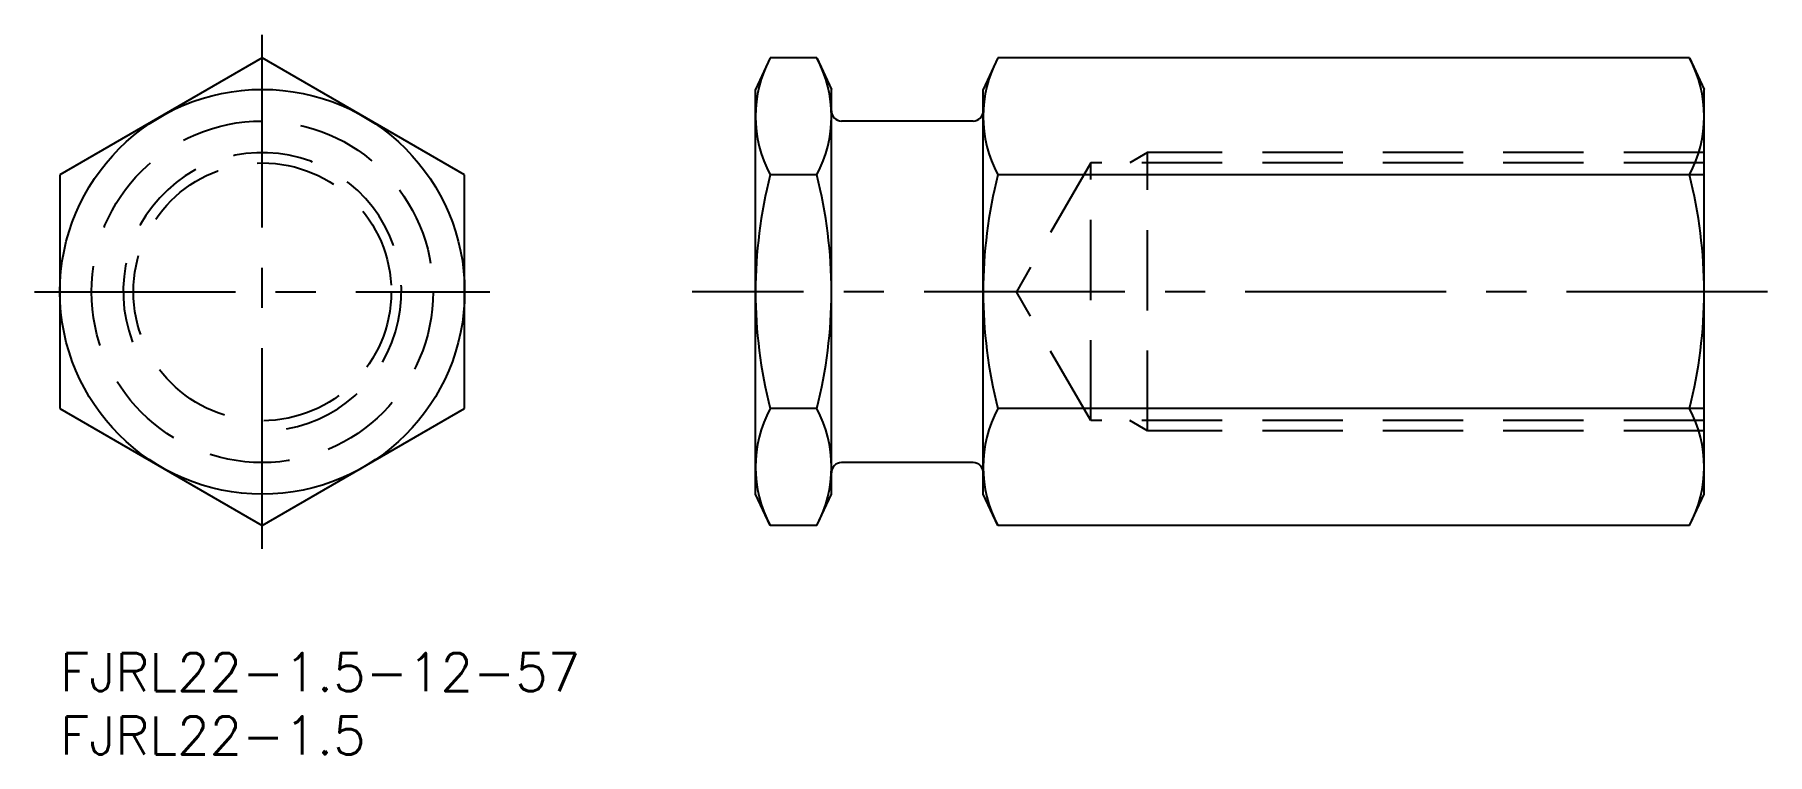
# Model space of a CAD drawing. Extents: x -2 to 135, y -8 to 49.
import ezdxf

# ---------------------------------------------------------------- set-up
doc = ezdxf.new("R2010")
doc.units = 0
doc.header["$LTSCALE"] = 0.5
doc.linetypes.add('CENTER', pattern=[50.8, 31.75, -6.35, 6.35, -6.35])
doc.linetypes.add('DASHED', pattern=[19.05, 12.7, -6.35])
for name, color, linetype in [('MSM_CENTER', 1, 'CENTER'), ('MSM_CONTINUOUS', 7, 'CONTINUOUS'), ('MSM_DASHED', 4, 'DASHED'), ('MSM_PART_NUMBER', 7, 'CONTINUOUS')]:
    doc.layers.add(name, color=color, linetype=linetype)
doc.styles.get("Standard").update_dxf_attribs({"font": 'txt.shx', "height": 3, "bigfont": 'bigfont.shx'})

# ---------------------------------------------------------------- blocks, each defined once
blk = doc.blocks.new('*U15')
at = {"layer": 'MSM_PART_NUMBER'}
blk.add_text('FJRL22-1.5-12-57', height=3, dxfattribs=at).set_placement((0, -3))
blk = doc.blocks.new('*U16')
at = {"layer": 'MSM_PART_NUMBER'}
blk.add_text('FJRL22-1.5', height=3, dxfattribs=at).set_placement((0, -8))

msp = doc.modelspace()

# ---------------------------------------------------------------- linework, layer by layer
at = {"layer": 'MSM_CENTER'}
for p, q in [((16, 8.24), (16, 48.88)), ((-2, 28.56), (34, 28.56)), ((135, 28.56), (50, 28.56))]:
    msp.add_line(p, q, dxfattribs=at)
at = {"layer": 'MSM_CONTINUOUS'}
for p, q in [((16, 47.04), (0, 37.8)), ((32, 37.8), (16, 47.04)), ((56.16, 47.04), (55, 44.56)), ((59.84, 47.04), (56.16, 47.04)), ((59.84, 47.04), (61, 44.56)), ((74.16, 47.04), (73, 44.56)), ((128.84, 47.04), (74.16, 47.04)), ((128.84, 47.04), (130, 44.56)), ((55, 12.56), (55, 44.56)), ((61, 12.56), (61, 44.56)), ((73, 12.56), (73, 44.56)), ((130, 12.56), (130, 44.56)), ((72.2, 42.06), (61.8, 42.06)), ((0, 37.8), (0, 19.33)), ((32, 19.33), (32, 37.8)), ((59.84, 37.8), (56.16, 37.8)), ((130, 37.8), (74.16, 37.8)), ((0, 19.33), (16, 10.09)), ((16, 10.09), (32, 19.33)), ((59.84, 19.33), (56.16, 19.33)), ((130, 19.33), (74.16, 19.33)), ((72.2, 15.06), (61.8, 15.06)), ((56.16, 10.09), (55, 12.56)), ((59.84, 10.09), (61, 12.56)), ((74.16, 10.09), (73, 12.56)), ((128.84, 10.09), (130, 12.56)), ((59.84, 10.09), (56.16, 10.09)), ((128.84, 10.09), (74.16, 10.09))]:
    msp.add_line(p, q, dxfattribs=at)
msp.add_circle((16, 28.56), 16, dxfattribs=at)
for centre, radius, start, end in [((64.77, 42.42), 9.77, 151.7979, 208.2021), ((51.23, 42.42), 9.77, 331.7979, 28.2021), ((82.77, 42.42), 9.77, 151.7979, 208.2021), ((120.23, 42.42), 9.77, 331.7979, 28.2021), ((61.8, 42.86), 0.8, 180, 270), ((72.2, 42.86), 0.8, 270, 0), ((92.35, 28.56), 37.35, 165.6821, 194.3179), ((23.65, 28.56), 37.35, 345.6821, 14.3179), ((110.35, 28.56), 37.35, 165.6821, 194.3179), ((92.65, 28.56), 37.35, 345.6821, 14.3179), ((64.77, 14.71), 9.77, 151.7979, 208.2021), ((51.23, 14.71), 9.77, 331.7979, 28.2021), ((82.77, 14.71), 9.77, 151.7979, 208.2021), ((120.23, 14.71), 9.77, 331.7979, 28.2021), ((61.8, 14.26), 0.8, 90, 180), ((72.2, 14.26), 0.8, 0, 90)]:
    msp.add_arc(centre, radius, start, end, dxfattribs=at)
at = {"layer": 'MSM_DASHED'}
for p, q in [((81.5, 38.75), (75.62, 28.56)), ((130, 38.75), (81.5, 38.75)), ((81.5, 18.38), (81.5, 38.75)), ((86, 39.56), (84.59, 38.75)), ((130, 39.56), (86, 39.56)), ((86, 17.56), (86, 39.56)), ((81.5, 18.38), (75.62, 28.56)), ((130, 18.38), (81.5, 18.38)), ((86, 17.56), (84.59, 18.38)), ((130, 17.56), (86, 17.56))]:
    msp.add_line(p, q, dxfattribs=at)
for radius in [13.5, 10.19]:
    msp.add_circle((16, 28.56), radius, dxfattribs=at)
msp.add_arc((16, 28.56), 11, 280, 210, dxfattribs=at)

# ---------------------------------------------------------------- block references
at = {"layer": 'MSM_CONTINUOUS'}
for name in ['*U15', '*U16']:
    msp.add_blockref(name, (0, 0), dxfattribs=at)

doc.saveas('drawing.dxf')
